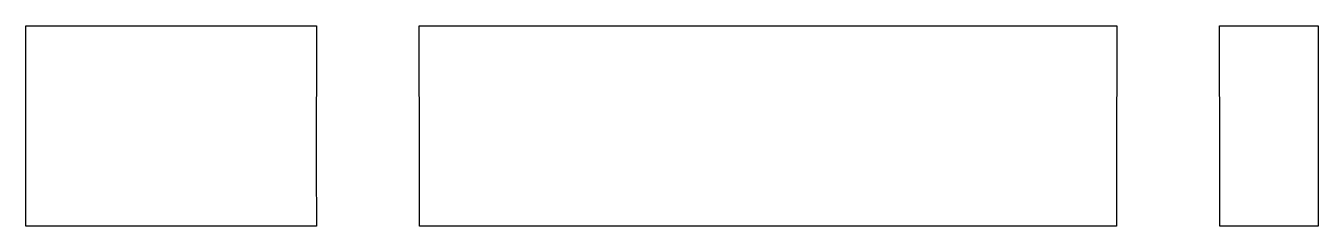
# Model space of a CAD drawing. Header units: metres. Extents: x -18.5 to 13.8, y -1.1 to 46.5.
# Drawn here: x -18.55 to 13.75, y 41.5 to 46.5 of the extents above.
import ezdxf

# ---------------------------------------------------------------- set-up
doc = ezdxf.new("R2010")
doc.units = ezdxf.units.M

msp = doc.modelspace()

# ---------------------------------------------------------------- linework, layer by layer
for p, q in [((-18.55, 46.364), (-18.55, 46.5)), ((-18.55, 46.5), (-17.859, 46.5)), ((-18.55, 46.183), (-18.55, 46.364)), ((-17.859, 46.5), (-13.056, 46.5)), ((-13.056, 46.5), (-12.441, 46.5)), ((-13.056, 46.5), (-13.056, 46.5)), ((-12.441, 46.5), (-11.627, 46.5)), ((-11.627, 46.5), (-11.283, 46.5)), ((-11.283, 46.5), (-11.293, 42.963)), ((-8.707, 42.963), (-8.717, 46.5)), ((-8.717, 46.5), (2.211, 46.5)), ((2.211, 46.5), (8.717, 46.5)), ((8.717, 46.5), (8.707, 42.963)), ((8.717, 46.5), (8.717, 46.5)), ((11.293, 42.963), (11.283, 46.5)), ((11.283, 46.5), (11.447, 46.5)), ((11.447, 46.5), (11.785, 46.5)), ((11.785, 46.5), (11.995, 46.5)), ((11.995, 46.5), (12.099, 46.5)), ((12.099, 46.5), (13.75, 46.5)), ((12.099, 46.5), (12.099, 46.5)), ((13.75, 46.5), (13.75, 43.828)), ((-18.55, 46.167), (-18.55, 46.183)), ((-18.55, 46.132), (-18.55, 46.167)), ((-18.55, 46.081), (-18.55, 46.132)), ((-18.55, 46.015), (-18.55, 46.081)), ((-18.55, 43.828), (-18.55, 46.015)), ((-18.55, 41.733), (-18.55, 43.828)), ((13.75, 43.828), (13.75, 41.5)), ((-11.293, 42.963), (-11.289, 41.5)), ((-8.711, 41.5), (-8.707, 42.963)), ((8.707, 42.963), (8.711, 41.5)), ((11.289, 41.5), (11.293, 42.963)), ((-18.55, 41.5), (-18.55, 41.733)), ((-12.173, 41.5), (-18.55, 41.5)), ((-11.289, 41.5), (-12.173, 41.5)), ((-6.276, 41.5), (-8.711, 41.5)), ((8.711, 41.5), (-6.276, 41.5)), ((11.67, 41.5), (11.289, 41.5)), ((13.75, 41.5), (11.67, 41.5))]:
    msp.add_line(p, q)

doc.saveas('drawing.dxf')
